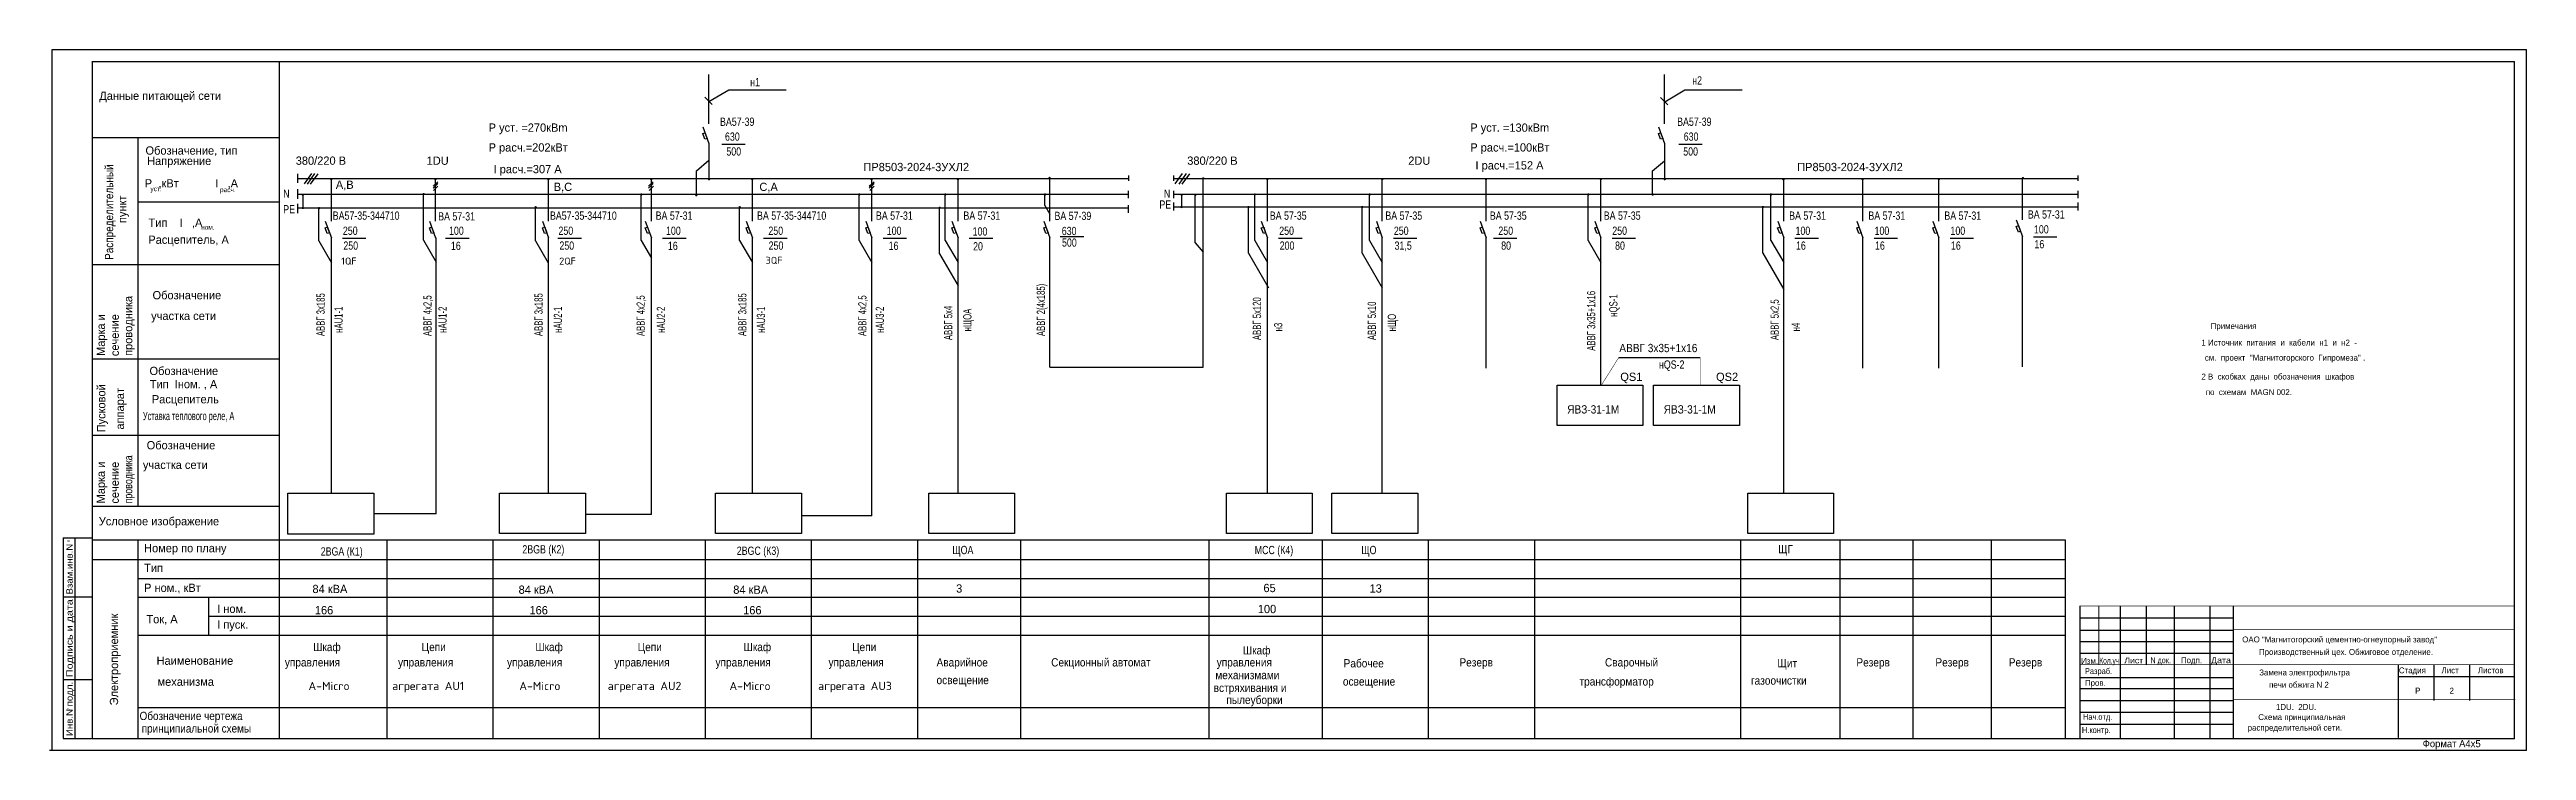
# Model space of a CAD drawing. Extents: x -1 to 1050, y 1 to 298.
import ezdxf
from ezdxf.enums import TextEntityAlignment as Align

# ---------------------------------------------------------------- set-up
doc = ezdxf.new("R2010")
doc.units = 0
doc.layers.get('0').update_dxf_attribs({"linetype": 'CONTINUOUS'})
for name, color, linetype in [('1', 7, 'CONTINUOUS'), ('DETAL', 5, 'CONTINUOUS'), ('NADPISI', 200, 'CONTINUOUS'), ('RAZMER', 22, 'CONTINUOUS'), ('SH_TOLST', 5, 'CONTINUOUS'), ('STAMP', 7, 'CONTINUOUS')]:
    doc.layers.add(name, color=color, linetype=linetype)
doc.styles.add('GOTHICG', font='SIMPLEX.SHX', dxfattribs={"oblique": 30})
doc.styles.add('SYMETEO', font='SIMPLEX.SHX', dxfattribs={"oblique": 30})

# ---------------------------------------------------------------- blocks, each defined once
blk = doc.blocks.new('SHTF6N')
at = {"layer": 'STAMP', "color": 5}
for p, q in [((-12, 85), (-12, 0)), ((-12, 85), (0, 85)), ((-7.1, 85), (-7.1, 0)), ((-12, 60), (0, 60)), ((-12, 25), (0, 25)), ((-12, 0), (0, 0))]:
    blk.add_line(p, q, dxfattribs=at)
at = {"layer": 'STAMP'}
for p in [(-9.2, 83.2), (-9.4, 11.7)]:
    blk.add_text('о', height=1.35, rotation=90, dxfattribs=at).set_placement(p)
for s, width, p, p2 in [('Взам.инв.N', 0.955556, (-8, 61), (-8, 82.5)), ('Подпись и дата', 0.90535, (-8, 26), (-8, 59)), ('Инв.N подл.', 0.912698, (-8, 1), (-8, 24))]:
    blk.add_text(s, height=2.7, rotation=90, dxfattribs=dict(at, width=width)).set_placement(p, p2, align=Align.FIT)
at = {"layer": 'STAMP', "flags": 4}
blk.add_attdef('ИНВ.N', text='', height=3.5, rotation=90, dxfattribs=at).set_placement((-3.5, 12.5), align=Align.MIDDLE)

msp = doc.modelspace()

# ---------------------------------------------------------------- linework, layer by layer
at = {"linetype": 'CONTINUOUS'}
for p, q in [((162, 240.1), (163.9, 242)), ((253.3, 240.1), (255.3, 242)), ((346.9, 240.1), (348.9, 242)), ((162, 239.3), (163.9, 241.2)), ((162.1, 238.3), (164, 240.1)), ((253.3, 239.3), (255.3, 241.2)), ((253.5, 238.3), (255.4, 240.1)), ((346.9, 239.3), (348.9, 241.2)), ((347.1, 238.3), (349, 240.1))]:
    msp.add_line(p, q, dxfattribs=at)
for p, q in [((860.1, 62.1), (860.1, 6.2)), ((860.1, 62.1), (860.1, 37.1)), ((860.1, 57.2), (925.1, 57.2)), ((877.2, 62.1), (877.2, 6.2)), ((888.2, 62.1), (888.2, 37.3)), ((900.1, 62.1), (900.1, 6.2)), ((915.2, 62.1), (915.2, 6.2)), ((925.2, 62.1), (925.2, 6.2)), ((860.1, 47.2), (925.1, 47.2)), ((860.1, 42.2), (925.1, 42.2)), ((860.2, 52), (925.2, 52)), ((860.1, 31.9), (925.1, 31.9)), ((995.1, 37.3), (995.1, 6.5)), ((995.1, 32.3), (1044.5, 32.3)), ((1010.3, 37.3), (1010.3, 22.2)), ((1025.4, 37.3), (1025.4, 22.2)), ((860.1, 27.2), (925.1, 27.2)), ((860.1, 22.2), (924.9, 22.2)), ((860.1, 17.2), (925.1, 17.2)), ((860.1, 12.2), (925.1, 12.2))]:
    msp.add_line(p, q)
at = {"color": 6}
msp.add_line((860.1, 22.2), (860.3, 22.2), dxfattribs=at)
at = {"linetype": 'CONTINUOUS', "const_width": 0.2}
for points in [[(657.4, 156), (664.7, 167.6)], [(699.2, 167.6), (699.2, 155.8)]]:
    msp.add_lwpolyline(points, dxfattribs=at)
at = {"const_width": 0.3}
for points in [[(1044.5, 62.2), (860, 62.2)], [(860.1, 62.1), (860.1, 6.3)], [(868.2, 62.1), (868.2, 37.4)], [(877.2, 62), (877.2, 6.2)], [(888.2, 62.1), (888.2, 37.4)], [(900.1, 62.1), (900.1, 6.2)], [(915.2, 62), (915.2, 6.2)], [(925.2, 62.1), (925.2, 6.2)], [(925.2, 52.4), (1044.5, 52.4)], [(860.1, 37.4), (1044.5, 37.4)], [(995.2, 37.3), (995.2, 6.2)], [(995.2, 32.3), (1044.5, 32.3)], [(1010.2, 37.4), (1010.2, 22.2)], [(1025.5, 37.4), (1025.5, 22.2)], [(925.5, 22.5), (1044.8, 22.5)]]:
    msp.add_lwpolyline(points, dxfattribs=at)
at = {"layer": '1'}
for p, q in [((485.1, 216.1), (488.5, 212.1)), ((423.5, 163.4), (488.5, 163.4)), ((664.7, 167.6), (699.2, 167.6)), ((142.3, 90.2), (142.3, 6)), ((187.3, 90.2), (187.3, 6)), ((232.3, 90.2), (232.3, 6)), ((277.3, 90.2), (277.3, 6)), ((322.3, 90.2), (322.3, 6)), ((367.3, 90.2), (367.3, 6)), ((411, 90.2), (411, 6)), ((490.8, 90.2), (490.8, 6)), ((538.9, 90.2), (538.9, 6)), ((583.9, 90.2), (583.9, 6)), ((628.9, 90.2), (628.9, 6)), ((716.2, 90.2), (716.2, 6)), ((758.4, 90.2), (758.4, 6)), ((789.4, 90.2), (789.4, 6)), ((822.5, 90.2), (822.5, 6)), ((853.9, 90.2), (853.9, 6)), ((36.7, 19.2), (853.9, 19.2))]:
    msp.add_line(p, q, dxfattribs=at)
at = {"layer": 'DETAL'}
for p, q in [((0.4, 1), (0.4, 298)), ((0.4, 298), (209, 298)), ((206.8, 298), (859.3, 298)), ((859.5, 298), (1049.5, 298)), ((1049.5, 1), (1049.5, 298)), ((17.2, 293), (209, 293)), ((96.7, 293), (96.7, 6)), ((206.8, 293), (269.2, 293)), ((269.2, 293), (859.3, 293)), ((278.9, 266.5), (278.9, 287.4)), ((684.1, 266.5), (684.1, 287.4)), ((859.5, 293), (1044.5, 293)), ((1044.5, 6), (1044.5, 293)), ((276.3, 265.3), (278.9, 258.2)), ((681.5, 265.3), (684.1, 258.2)), ((17.4, 260.8), (96.7, 260.8)), ((36.7, 260.8), (36.7, 104.6)), ((278.9, 258.3), (278.9, 243.3)), ((684.1, 258.3), (684.1, 243.3)), ((104.3, 243.4), (456.8, 243.4)), ((104.4, 245.4), (104.4, 241.5)), ((110.4, 245.5), (107.3, 241.1)), ((111.7, 245.5), (108.5, 241)), ((113.1, 245.4), (109.8, 241)), ((118.8, 225.3), (118.8, 243.2)), ((163, 225.3), (163, 243.2)), ((210.9, 225.3), (210.9, 243.2)), ((254.5, 225.3), (254.5, 243.2)), ((297.3, 225.3), (297.3, 243.2)), ((348, 225.3), (348, 243.2)), ((384.5, 225.3), (384.5, 243.2)), ((423.5, 225.3), (423.5, 243.2)), ((456.8, 244.6), (456.8, 242.4)), ((475.9, 244.6), (475.9, 242.4)), ((475.9, 243.4), (859.3, 243.4)), ((479.5, 245.5), (476.4, 241.1)), ((481.3, 245.5), (478.1, 241)), ((482.7, 245.4), (479.4, 241)), ((488.5, 163.4), (488.5, 243.4)), ((515.7, 225.3), (515.7, 243.2)), ((564.4, 225.3), (564.4, 243.2)), ((608.5, 225.3), (608.5, 243.2)), ((657.1, 225.3), (657.1, 243.2)), ((734.6, 225.3), (734.6, 243.2)), ((768.2, 225.3), (768.2, 243.2)), ((800.4, 225.3), (800.4, 243.2)), ((835.8, 225.8), (835.8, 243.7)), ((859.3, 244.6), (859.3, 242.4)), ((36.9, 233.5), (96.7, 233.5)), ((104.4, 238.8), (104.4, 234.8)), ((104.4, 236.7), (456.7, 236.7)), ((104.4, 232.6), (104.4, 228.7)), ((106.8, 231), (106.8, 236.5)), ((456.7, 238.2), (456.7, 235.1)), ((456.7, 232.1), (456.7, 228.8)), ((475.8, 238.2), (475.8, 235.1)), ((475.8, 236.7), (859.3, 236.7)), ((475.8, 233.2), (475.8, 229.8)), ((475.8, 231.4), (859.3, 231.4)), ((479.4, 231.4), (479.4, 236.6)), ((859.3, 238.2), (859.3, 235.1)), ((859.3, 233.2), (859.3, 229.8)), ((104.4, 231), (456.7, 231)), ((116.2, 225.3), (118.8, 218.2)), ((160.4, 225.3), (163, 218.2)), ((208.3, 225.3), (210.9, 218.2)), ((251.9, 225.3), (254.5, 218.2)), ((294.7, 225.3), (297.3, 218.2)), ((345.4, 225.3), (348, 218.2)), ((381.9, 225.3), (384.5, 218.2)), ((420.9, 225.3), (423.5, 218.2)), ((513.1, 225.3), (515.7, 218.2)), ((561.9, 225.3), (564.4, 218.2)), ((605.9, 225.3), (608.5, 218.2)), ((654.5, 225.3), (657.1, 218.2)), ((732.1, 225.3), (734.7, 218.2)), ((765.6, 225.3), (768.2, 218.2)), ((797.8, 225.3), (800.4, 218.2)), ((833.2, 225.9), (835.8, 218.8)), ((118.8, 110.1), (118.8, 218.2)), ((163.2, 101.3), (163.2, 218.2)), ((210.9, 110.1), (210.9, 218.2)), ((254.5, 101), (254.5, 218.2)), ((297.3, 110.1), (297.3, 218.2)), ((348, 100.4), (348, 218.2)), ((384.5, 110.1), (384.5, 218.2)), ((423.5, 163.4), (423.5, 218.2)), ((515.7, 110.1), (515.7, 218.2)), ((564.4, 110.1), (564.4, 218.2)), ((608.5, 163), (608.5, 218.2)), ((657.1, 155.8), (657.1, 218.2)), ((734.7, 110.1), (734.7, 218.2)), ((768.2, 163), (768.2, 218.2)), ((800.4, 163), (800.4, 218.2)), ((835.8, 163.6), (835.8, 218.8)), ((17.4, 206.9), (96.7, 206.9)), ((17.4, 166.9), (96.7, 166.9)), ((17.4, 134.6), (96.7, 134.6)), ((17.4, 104.6), (96.7, 104.6)), ((163.2, 101.3), (136.8, 101.3)), ((254.5, 101), (226.5, 101)), ((348, 100.4), (318.1, 100.4)), ((17.4, 90.2), (853.9, 90.2)), ((36.7, 90.2), (36.7, 6)), ((17.4, 81.9), (853.9, 81.9)), ((36.7, 73.9), (853.9, 73.9)), ((36.7, 65.9), (853.9, 65.9)), ((66.7, 65.9), (66.7, 49.9)), ((66.7, 57.9), (853.9, 57.9)), ((36.7, 49.9), (853.9, 49.9)), ((209, 1), (-0.7, 1)), ((859.3, 6), (17.4, 6)), ((859.3, 6), (206.8, 6)), ((859.3, 1), (206.8, 1)), ((1049.5, 1), (857.7, 1)), ((1044.5, 6), (859.5, 6))]:
    msp.add_line(p, q, dxfattribs=at)
for points in [[(278.1, 260.4), (277.2, 260.1), (276.3, 262.5), (277.2, 262.8)], [(683.3, 260.4), (682.4, 260.1), (681.5, 262.5), (682.4, 262.8)], [(118, 220.4), (117.1, 220.1), (116.2, 222.5), (117.1, 222.8)], [(162.2, 220.4), (161.3, 220.1), (160.4, 222.5), (161.3, 222.8)], [(210.1, 220.4), (209.2, 220.1), (208.3, 222.5), (209.3, 222.8)], [(253.7, 220.4), (252.8, 220.1), (251.9, 222.5), (252.9, 222.8)], [(296.5, 220.4), (295.6, 220.1), (294.7, 222.5), (295.6, 222.8)], [(347.2, 220.4), (346.2, 220.1), (345.4, 222.5), (346.3, 222.8)], [(383.7, 220.4), (382.8, 220.1), (381.9, 222.5), (382.8, 222.8)], [(422.7, 220.4), (421.7, 220.1), (420.9, 222.5), (421.8, 222.8)], [(514.9, 220.4), (514, 220.1), (513.1, 222.5), (514.1, 222.8)], [(563.6, 220.4), (562.7, 220.1), (561.8, 222.5), (562.8, 222.8)], [(607.7, 220.4), (606.7, 220.1), (605.9, 222.5), (606.8, 222.8)], [(656.3, 220.4), (655.4, 220.1), (654.5, 222.5), (655.4, 222.8)], [(733.8, 220.4), (732.9, 220.1), (732, 222.5), (733, 222.8)], [(767.4, 220.4), (766.4, 220.1), (765.6, 222.5), (766.5, 222.8)], [(799.6, 220.4), (798.7, 220.1), (797.8, 222.5), (798.7, 222.8)], [(835, 221), (834.1, 220.7), (833.2, 223), (834.1, 223.4)]]:
    msp.add_lwpolyline(points, close=True, dxfattribs=at)
at = {"layer": 'DETAL', "const_width": 0.5}
for points in [[(118.5, 243.1, 1), (119, 243.1, 1)], [(162.7, 243.1, 1), (163.2, 243.1, 1)], [(210.6, 243.1, 1), (211.1, 243.1, 1)], [(254.2, 243.1, 1), (254.7, 243.1, 1)], [(278.7, 243.1, 1), (279.2, 243.1, 1)], [(297, 243.1, 1), (297.5, 243.1, 1)], [(347.6, 243.1, 1), (348.1, 243.1, 1)], [(384.2, 243.1, 1), (384.7, 243.1, 1)], [(423.1, 243.6, 1), (423.6, 243.6, 1)], [(488.2, 243.4, 1), (488.7, 243.4, 1)], [(515.4, 243.1, 1), (515.9, 243.1, 1)], [(564.1, 243.1, 1), (564.6, 243.1, 1)], [(608.1, 243.1, 1), (608.6, 243.1, 1)], [(656.8, 243.1, 1), (657.3, 243.1, 1)], [(683.9, 243.1, 1), (684.4, 243.1, 1)], [(734.1, 243.1, 1), (734.6, 243.1, 1)], [(734.3, 243.1, 1), (734.8, 243.1, 1)], [(767.8, 243.1, 1), (768.3, 243.1, 1)], [(800.1, 243.1, 1), (800.6, 243.1, 1)], [(835.8, 243.5, 1), (836.3, 243.5, 1)], [(106.5, 236.5, 1), (107, 236.5, 1)], [(106.5, 230.9, 1), (107, 230.9, 1)], [(113.3, 230.8, 1), (113.8, 230.8, 1)], [(157.7, 236.8, 1), (158.2, 236.8, 1)], [(205.2, 231.2, 1), (205.7, 231.2, 1)], [(250, 236.6, 1), (250.5, 236.6, 1)], [(273.3, 236.3, 1), (273.8, 236.3, 1)], [(291.7, 231.2, 1), (292.2, 231.2, 1)], [(342.4, 236.6, 1), (342.9, 236.6, 1)], [(376.5, 231, 1), (377, 231, 1)], [(378.9, 236.6, 1), (379.4, 236.6, 1)], [(421.1, 236.6, 1), (421.6, 236.6, 1)], [(479, 231.3, 1), (479.5, 231.3, 1)], [(479.1, 236.5, 1), (479.6, 236.5, 1)], [(484.9, 236.5, 1), (485.4, 236.5, 1)], [(507.4, 231.3, 1), (507.9, 231.3, 1)], [(510.1, 236.6, 1), (510.6, 236.6, 1)], [(555.6, 231.3, 1), (556.1, 231.3, 1)], [(558.8, 236.6, 1), (559.3, 236.6, 1)], [(651.5, 236.6, 1), (652, 236.6, 1)], [(678.8, 236.6, 1), (679.3, 236.6, 1)], [(725.5, 231.3, 1), (726, 231.3, 1)], [(728.8, 236.6, 1), (729.3, 236.6, 1)], [(729, 236.6, 1), (729.5, 236.6, 1)]]:
    msp.add_lwpolyline(points, format="xyb", close=True, dxfattribs=at)
at = {"layer": 'NADPISI'}
for p, q in [((277.1, 277.9), (280.2, 274.8)), ((278.9, 276), (287.4, 281)), ((287.4, 281), (311.7, 281)), ((682.3, 277.7), (685.4, 274.6)), ((684.2, 275.9), (692.6, 280.9)), ((692.6, 280.9), (717, 280.9)), ((284.3, 258), (294.3, 258)), ((690.1, 258), (700, 258)), ((273.6, 246.6), (278.9, 251.1)), ((273.6, 236.4), (273.6, 246.6)), ((679, 246.6), (684.1, 250.8)), ((679, 236.4), (679, 246.6)), ((157.9, 217.3), (157.9, 236.8)), ((250.2, 217.1), (250.2, 236.6)), ((342.6, 217.1), (342.6, 236.6)), ((379.1, 217.1), (379.1, 236.6)), ((421.3, 232), (421.3, 236.6)), ((421.3, 232), (423.5, 228.3)), ((485.1, 216.1), (485.1, 236.5)), ((507.6, 211.8), (507.6, 231.3)), ((510.3, 217.1), (510.3, 236.6)), ((555.8, 211.8), (555.8, 231.3)), ((559, 217.1), (559, 236.6)), ((651.7, 217.1), (651.7, 236.6)), ((725.7, 211.7), (725.7, 231.3)), ((729.2, 217.1), (729.2, 236.6)), ((113.5, 217), (113.5, 231)), ((205.4, 216.9), (205.4, 231)), ((291.9, 217.1), (291.9, 231)), ((376.7, 211.4), (376.7, 231)), ((113.5, 217), (118.9, 207.7)), ((123.5, 218.1), (133.4, 218.1)), ((157.9, 217.3), (163.3, 208)), ((167.2, 218.1), (177.2, 218.1)), ((205.4, 216.9), (210.8, 207.6)), ((214.9, 218.1), (224.8, 218.1)), ((250.2, 217.1), (254.5, 209.6)), ((259.2, 218.1), (269.2, 218.1)), ((291.9, 217.1), (297.3, 207.8)), ((302, 218.1), (312, 218.1)), ((342.6, 217.1), (348, 207.8)), ((352.7, 218.1), (362.6, 218.1)), ((376.7, 211.4), (384.5, 197.9)), ((379.1, 217.1), (384.5, 207.8)), ((389.2, 218.1), (399.2, 218.1)), ((427.8, 218.8), (437.8, 218.8)), ((507.6, 211.8), (516.2, 197)), ((510.3, 217.1), (515.7, 207.8)), ((520.4, 218.1), (530.4, 218.1)), ((555.8, 211.8), (564.4, 197)), ((559, 217.1), (564.4, 207.8)), ((569.1, 218.1), (579.1, 218.1)), ((611.5, 218.1), (621.5, 218.1)), ((651.7, 217.1), (657.1, 207.8)), ((661.8, 218.1), (671.8, 218.1)), ((725.7, 211.7), (734.7, 196.3)), ((729.2, 217.1), (734.7, 207.8)), ((739.3, 218.1), (749.3, 218.1)), ((772.9, 218.1), (782.8, 218.1)), ((805.1, 218.1), (815.1, 218.1)), ((840.5, 218.6), (850.4, 218.6))]:
    msp.add_line(p, q, dxfattribs=at)
for points in [[(638.5, 154.7), (638.5, 155.8), (674.8, 155.8), (674.8, 154.7)], [(674.8, 155), (674.8, 138.7), (638.5, 138.7), (638.5, 155)], [(679.4, 154.7), (679.4, 155.8), (715.8, 155.8), (715.8, 154.7)], [(715.8, 155), (715.8, 138.7), (679.4, 138.7), (679.4, 155)], [(100.4, 109), (100.4, 110.1), (136.8, 110.1), (136.8, 109)], [(136.8, 109.3), (136.8, 92.7), (100.4, 92.7), (100.4, 109.3)], [(190.1, 109), (190.1, 110.1), (226.5, 110.1), (226.5, 109)], [(226.5, 109.3), (226.5, 93), (190.1, 93), (190.1, 109.3)], [(281.7, 109), (281.7, 110.1), (318.1, 110.1), (318.1, 109)], [(318.1, 109.3), (318.1, 93), (281.7, 93), (281.7, 109.3)], [(372.2, 109), (372.2, 110.1), (408.5, 110.1), (408.5, 109)], [(408.5, 109.3), (408.5, 93), (372.2, 93), (372.2, 109.3)], [(498.3, 109), (498.3, 110.1), (534.7, 110.1), (534.7, 109)], [(534.7, 109.3), (534.7, 93), (498.3, 93), (498.3, 109.3)], [(543, 109), (543, 110.1), (579.4, 110.1), (579.4, 109)], [(579.4, 109.3), (579.4, 93), (543, 93), (543, 109.3)], [(719.4, 109), (719.4, 110.1), (755.7, 110.1), (755.7, 109)], [(755.7, 109.3), (755.7, 93), (719.4, 93), (719.4, 109.3)]]:
    msp.add_lwpolyline(points, dxfattribs=at)
at = {"layer": 'SH_TOLST'}
msp.add_line((17.4, 293), (17.4, 6), dxfattribs=at)

# ---------------------------------------------------------------- block references
at = {"layer": 'DETAL'}
msp.add_blockref('SHTF6N', (17.1, 6.1), dxfattribs=at)

# ---------------------------------------------------------------- texts
for s, height, style, p in [('3QF', 3, 'SYMETEO', (302.9, 207.2)), ('1QF', 3, 'SYMETEO', (123, 206.9)), ('2QF', 3, 'SYMETEO', (215.4, 206.9)), ('A-Micro', 3.5, 'GOTHICG', (109.1, 26.6)), ('агрегата АU1', 3.5, 'GOTHICG', (144.6, 26.6)), ('A-Micro', 3.5, 'GOTHICG', (198.5, 26.6)), ('агрегата АU2', 3.5, 'GOTHICG', (236, 26.6)), ('A-Micro', 3.5, 'GOTHICG', (287.6, 26.6)), ('агрегата АU3', 3.5, 'GOTHICG', (325.2, 26.6))]:
    msp.add_text(s, height=height, dxfattribs=dict(style=style)).set_placement(p)
at = {"layer": '1'}
for s, height, p in [('Данные питающей сети', 3.5, (20.4, 276.7)), ('Р уст. =270кВm', 3.5, (185.5, 263.2)), ('Р уст. =130кВm', 3.5, (601.7, 263.2)), ('Обозначение, тип', 3.5, (40, 253.5)), ('Напряжение', 3.5, (40.7, 249.1)), ('Р расч.=202кВт', 3.5, (185.5, 254.8)), ('Р расч.=100кВт', 3.5, (601.7, 254.8)), ('Р      ', 3.5, (39.7, 239.6)), ('  ,кВт', 3.5, (42.9, 239.6)), ('I   ,А', 3.5, (69.6, 239.6)), ('I расч.=307 А', 3.5, (187.6, 245.6)), ('ПР8503-2024-3УХЛ2', 3.5, (344.4, 246.5)), ('I расч.=152 А', 3.5, (603.9, 247.2)), ('ПР8503-2024-3УХЛ2', 3.5, (740.3, 246.5)), ('уст.', 2, (42.1, 238)), ('расч.', 2, (71.6, 237.6)), ('Тип    I   ,А', 3.5, (41.3, 222.9)), ('ном.', 2, (63.6, 221.7)), ('Расцепитель, А', 3.5, (41.2, 215.7)), ('Обозначение', 3.5, (43, 192.2)), ('участка сети', 3.5, (42.4, 183.4)), ('Примечания', 2.5, (915.6, 179.6)), ('1 Источник  питания  и  кабели  н1  и  н2  -', 2.5, (911.7, 172.6)), ("  см.  проект  ''Магнитогорского  Гипромеза'' .", 2.5, (911.3, 166.2)), ('Обозначение', 3.5, (41.7, 160.1)), ('Тип  Iном. , А', 3.5, (41.8, 154.5)), ('2 В  скобках  даны  обозначения  шкафов', 2.5, (911.7, 158.2)), ('Расцепитель', 3.5, (42.7, 148.1)), ('  по  схемам  MAGN 002.', 2.5, (911.7, 151.6)), ('Обозначение', 3.5, (40.5, 128.6)), ('участка сети', 3.5, (38.9, 120.3)), ('Условное изображение', 3.5, (20.2, 96.4)), ('Номер по плану ', 3.5, (39.4, 85)), ('Тип', 3.5, (39.4, 76.6)), ('Р ном., кВт', 3.5, (39.4, 68.2)), ('Ток, А', 3.5, (40.4, 54.9)), ('I ном.', 3.5, (70.4, 59.3)), ('I пуск.', 3.5, (70.4, 52.6)), ('ОАО "Магнитогорский цементно-огнеупорный завод"', 2.5, (929, 46.8)), ('Производственный цех. Обжиговое отделение.', 2.5, (936.1, 41.5)), ('Наименование', 3.5, (44.7, 37.3)), ('Изм.', 2.5, (860.7, 37.7)), ('Подп.', 2.5, (903, 38)), ('Замена электрофильтра', 2.5, (936.2, 32.8)), ('Стадия', 2.5, (995.4, 33.7)), ('Лист', 2.5, (1013.5, 33.7)), ('Листов', 2.5, (1028.9, 33.7)), ('механизма', 3.5, (45.1, 28.4)), ('Пров.', 2.5, (862.3, 28.4)), ('печи обжига N 2', 2.5, (940.4, 27.6)), ('Р', 2.5, (1002.3, 25.1)), ('2', 2.5, (1016.9, 25.1)), ('распределительной сети.', 2.5, (931.3, 9.4)), ('Схема принципиальная', 2.5, (935.8, 13.9)), ('1DU.  2DU.', 2.5, (943.3, 18.2))]:
    msp.add_text(s, height=height, dxfattribs=at).set_placement(p)
for s, width, p in [('Распределительный', 0.9, (26.3, 208.9)), ('проводника', 0.8, (34.4, 105.7))]:
    msp.add_text(s, height=3.5, rotation=90, dxfattribs=dict(at, width=width)).set_placement(p)
for s, p in [('пункт', (31.9, 224.5)), ('проводника', (34.4, 168.2)), ('Марка и', (22.8, 168.2)), ('сечение', (28.7, 168.1)), ('Пусковой', (23, 135.8)), ('аппарат', (30.9, 137)), ('Марка и', (22.8, 105.7)), ('сечение', (28.7, 105.6)), ('Электроприемник', (28.4, 20.1))]:
    msp.add_text(s, height=3.5, rotation=90, dxfattribs=at).set_placement(p)
for s, height, width, p in [('Уставка теплового реле, А', 3.5, 0.646473, (38.9, 141)), ('Разраб.', 2.5, 0.870131, (862.3, 33.4)), ('Кол.уч.', 2.5, 0.669314, (868.4, 37.8)), ('N док.', 2.5, 0.723522, (890.1, 38)), ('Обозначение чертежа', 3.5, 0.9, (37.5, 13.9)), ('принципиальной схемы', 3.5, 0.9, (38.4, 8.6)), ('Н.контр.', 2.5, 0.874248, (861, 8.4)), ('Нач.отд.', 2.5, 0.936803, (861.5, 14))]:
    msp.add_text(s, height=height, dxfattribs=dict(at, width=width)).set_placement(p)
for s, width, p, p2 in [('Лист', 0.834783, (879, 37.9), (887, 37.9)), ('Дата', 0.838321, (915.8, 38), (924.2, 38))]:
    msp.add_text(s, height=2.5, dxfattribs=dict(at, width=width)).set_placement(p, p2, align=Align.FIT)
at = {"layer": 'NADPISI', "width": 0.8}
for s, p in [('н1 ', (296.4, 282.5)), ('н2', (695.8, 283.2)), ('ВА57-39', (283.6, 265.7)), ('630', (285.7, 259.4)), ('ВА57-39', (689.4, 265.7)), ('630', (692.2, 259.4)), ('500', (286.3, 253.1)), ('500', (692, 253.1)), ('N', (98.4, 235.2)), ('РЕ', (98.4, 228.6)), ('РЕ', (469.9, 230.6)), ('N', (471.8, 235.2)), ('ВА57-35-344710', (119.4, 225.9)), ('250', (123.7, 219.5)), ('ВА 57-31', (164.1, 225.6)), ('100', (168.7, 219.5)), ('ВА57-35-344710', (211.5, 225.9)), ('250', (215.1, 219.5)), ('ВА 57-31', (256.3, 225.9)), ('100', (260.7, 219.5)), ('ВА 57-35-344710', (299.3, 225.9)), ('250', (304.1, 219.5)), ('ВА 57-31', (349.7, 225.9)), ('100', (354.3, 219.5)), ('ВА 57-31', (386.8, 225.9)), ('100', (390.7, 219.2)), ('ВА 57-39', (425.4, 225.8)), ('630', (428.5, 219.4)), ('ВА 57-35', (516.7, 225.9)), ('250', (520.7, 219.5)), ('ВА 57-35', (565.7, 225.9)), ('250', (569.3, 219.5)), ('ВА 57-35', (610, 225.9)), ('250', (613.6, 219.5)), ('ВА 57-35', (658.3, 225.9)), ('250', (661.9, 219.5)), ('ВА 57-31', (736.9, 225.9)), ('100', (739.6, 219.5)), ('ВА 57-31', (770.5, 225.9)), ('100', (773.1, 219.5)), ('ВА 57-31', (802.7, 225.9)), ('100', (805.3, 219.5)), ('ВА 57-31', (838.1, 226.4)), ('100', (840.7, 220.1)), ('250', (123.9, 213.2)), ('16', (169.5, 213.1)), ('250', (215.5, 213.2)), ('16', (261.5, 213.1)), ('250', (304.2, 213.2)), ('16', (355.1, 213.1)), ('20', (390.9, 212.9)), ('500', (428.6, 214.5)), ('200', (520.9, 213.2)), ('31,5', (569.6, 213.2)), ('80', (614.8, 213.2)), ('80', (663.1, 213.2)), ('16', (739.8, 213.2)), ('16', (773.3, 213.2)), ('16', (805.5, 213.2)), ('16', (840.9, 213.8)), ('нQS-2', (681.7, 162.8)), ('2BGA (К1)', (114.3, 83.6)), ('2BGB (К2)', (199.8, 84.5)), ('2BGC (К3)', (290.7, 83.9)), ('ЩОА', (382.1, 84.2)), ('МСС (К4)', (510.3, 84.2)), ('ЩО', (555.5, 84.2))]:
    msp.add_text(s, height=3.5, dxfattribs=at).set_placement(p)
at = {"layer": 'NADPISI'}
for s, p in [('380/220 В', (103.7, 249.2)), ('1DU', (159.2, 249.2)), ('380/220 В', (481.7, 249.2)), ('2DU', (575.4, 249.2)), ('QS1', (665.3, 157.6)), ('QS2', (705.9, 157.6))]:
    msp.add_text(s, height=3.5, dxfattribs=at).set_placement(p)
at = {"layer": 'NADPISI', "width": 0.7}
for s, p in [('АВВГ 3х185', (116, 176.6)), ('АВВГ 4х2,5', (161.3, 176.6)), ('АВВГ 3х185', (208.4, 176.6)), ('АВВГ 4х2,5', (251.7, 176.6)), ('АВВГ 3х185', (294.8, 176.6)), ('АВВГ 4х2,5', (345.7, 176.6)), ('АВВГ 5х4', (382.1, 174.9)), ('АВВГ 2(4х185)', (421.4, 176.6)), ('АВВГ 5х120', (513, 174.9)), ('АВВГ 5х10', (561.7, 174.9)), ('АВВГ 3х35+1х16', (654.7, 170.4)), ('нQS-1', (664.1, 184.8)), ('АВВГ 5х2,5', (732.5, 174.9)), ('нAU1-1', (123.6, 178)), ('нAU1-2', (167.7, 178)), ('нAU2-1', (216.6, 178)), ('нAU2-2', (260.3, 178)), ('нAU3-1', (302.7, 178)), ('нAU3-2', (353.1, 178)), ('нЩОА', (390.2, 178.6)), ('н3', (522, 178.6)), ('нЩО', (570.2, 178.6)), ('н4', (741.5, 178.6))]:
    msp.add_text(s, height=3.5, rotation=90, dxfattribs=at).set_placement(p)
at = {"layer": 'RAZMER'}
for s, height, p in [('A,B', 3.5, (120.7, 239)), ('B,C', 3.5, (213.1, 238.1)), ('C,A', 3.5, (300.3, 238.1)), ('84 кВА', 3.5, (110.8, 67.7)), ('84 кВА', 3.5, (198.2, 67.4)), ('84 кВА', 3.5, (289.2, 67.4)), ('3', 3.5, (383.7, 67.9)), ('65', 3.5, (514, 68.1)), ('13', 3.5, (559, 67.9)), ('166', 3.5, (111.8, 58.7)), ('166', 3.5, (202.8, 58.7)), ('166', 3.5, (293.4, 58.7)), ('100', 3.5, (511.6, 59.2)), ('Формат А4х5', 3, (1005.5, 2.4))]:
    msp.add_text(s, height=height, dxfattribs=at).set_placement(p)
at = {"layer": 'RAZMER', "width": 0.913141}
for s, p in [('АВВГ 3х35+1х16', (664.9, 169.8)), ('ЯВЗ-31-1М', (642.8, 143.8)), ('ЯВЗ-31-1М', (683.7, 143.8)), ('ЩГ', (732.2, 84.6)), ('Шкаф ', (111.1, 43.1)), ('Цепи', (157.1, 43.1)), ('Шкаф ', (205.3, 43.1)), ('Цепи', (248.7, 43.1)), ('Шкаф ', (293.6, 43.1)), ('Цепи', (339.6, 43.1)), ('Шкаф ', (505.3, 41.7)), (' управления', (97.9, 36.6)), ('управления', (147.1, 36.6)), (' управления', (192.1, 36.6)), ('управления', (238.8, 36.6)), (' управления', (280.5, 36.6)), ('управления', (329.6, 36.6)), ('Аварийное', (375.4, 36.6)), ('освещение', (375.4, 29.1)), ('Секционный автомат', (424, 36.6)), ('механизмами', (493.6, 31.2)), (' управления', (493, 36.6)), ('Рабочее', (548, 36.2)), ('Резерв', (597.1, 36.6)), ('трансформатор', (648, 28.5)), ('Сварочный', (658.8, 36.6)), ('газоочистки ', (720.7, 28.9)), ('Щит', (731.9, 36.2)), ('Резерв', (765.4, 36.6)), ('Резерв', (798.9, 36.6)), ('Резерв', (830, 36.6)), ('встряхивания и', (492.9, 25.8)), ('пылеуборки', (498.3, 20.7)), ('освещение', (547.7, 28.5))]:
    msp.add_text(s, height=3.5, dxfattribs=at).set_placement(p)

doc.saveas('drawing.dxf')
